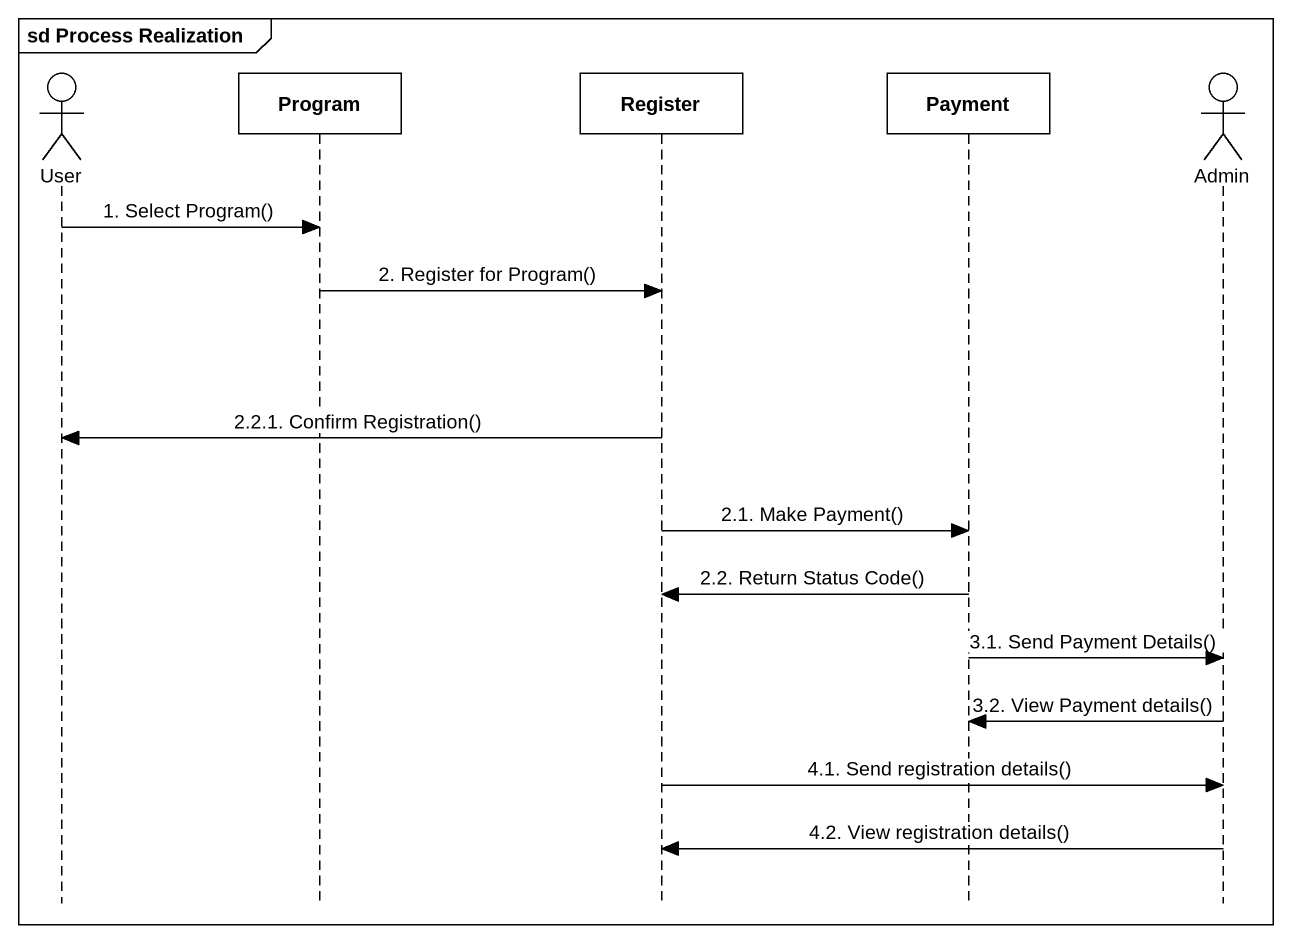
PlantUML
@startuml
mainframe sd Process Realization
hide footbox
actor User
participant Program
participant Register
participant Payment
actor Admin

User -> Program : 1. Select Program()
Program -> Register : 2. Register for Program()
Register -> User : 2.2.1. Confirm Registration()
Register -> Payment : 2.1. Make Payment()
Payment -> Register : 2.2. Return Status Code()
Payment -> Admin : 3.1. Send Payment Details()
Admin -> Payment : 3.2. View Payment details()
Register -> Admin : 4.1. Send registration details()
Admin -> Register : 4.2. View registration details()
@enduml
